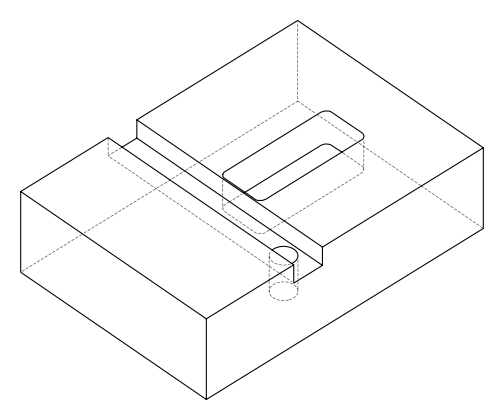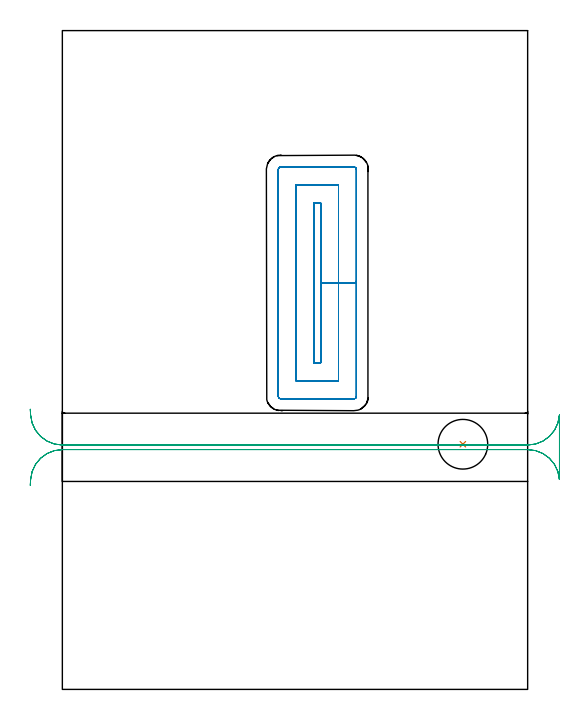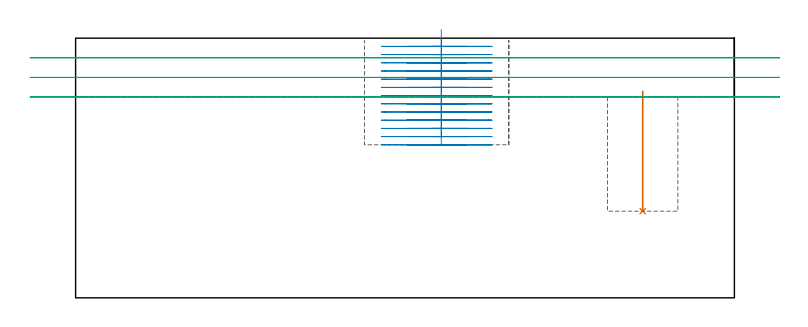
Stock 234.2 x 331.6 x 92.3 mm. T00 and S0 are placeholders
(PLAN: 3 operations, 2 tool changes, 24.2 min)
(1 INDEXABLE_INSERT_DRILL_BLIND_HOLE_FROM_SOLID | STEP1POCKET | UGT0302_004 | 0.18 min | 30164 mm3)
(2 MILL_RECTANGULAR_POCKET | POCKET_RECTANGULAR_STRAIGHT | NXT0201_011 | Follow Part, ap 3, ae 75% | 20.37 min | 248415 mm3)
(3 MILL_RECTANGULAR_SLOT | SLOT_RECTANGULAR | UGT0201_004 | Follow Part, ap 8, ae 75% | 3.67 min | 157669 mm3)
(TOOL UGT0302_004 | Indexable Insert Drill 25mm | D25 PA180 FL50 Z2)
(TOOL NXT0201_011 | ENDMILL 12mm [2P460-1200-NA 1630] | D12 FL38 Z6)
(TOOL UGT0201_004 | End Mill 32 mm | D32 FL53 Z6)
(OP 1 INDEXABLE_INSERT_DRILL_BLIND_HOLE_FROM_SOLID)
G17 G21 G94 G90
T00 M6
G54
G17 G0 G90 X201.6 Y123.4 S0 M3
G43 Z102.3 H0
G94 G81 G98 Z30.8 F250. R73.4
G80
M5
M2
(OP 2 MILL_RECTANGULAR_POCKET)
G17 G21 G94 G90
T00 M6
G54
G17 G0 G90 X130. Y182.524 S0 M3
G43 Z102.3 H1
Z95.3
G94 G1 Y204.6 Z89.385 F250.
Y244.9 F500.
X126.7
Y164.3
X130.
Y204.6
X139.
Y253.9
X117.7
Y155.3
X139.
Y204.6
X148.
Y261.7
G3 X146.8 Y262.9 R1.2
G1 X109.9
G3 X108.7 Y261.7 R1.2
G1 Y147.5
G3 X109.9 Y146.3 R1.2
G1 X146.8
G3 X148. Y147.5 R1.2
G1 Y204.6
Y205.6
G0 X130. Y182.524 Z92.385
G1 Y204.6 Z86.469 F250.
Y244.9 F500.
X126.7
Y164.3
X130.
Y204.6
X139.
Y253.9
X117.7
Y155.3
X139.
Y204.6
X148.
Y261.7
G3 X146.8 Y262.9 R1.2
G1 X109.9
G3 X108.7 Y261.7 R1.2
G1 Y147.5
G3 X109.9 Y146.3 R1.2
G1 X146.8
G3 X148. Y147.5 R1.2
G1 Y204.6
Y205.6
G0 X130. Y182.524 Z89.469
G1 Y204.6 Z83.554 F250.
Y244.9 F500.
X126.7
Y164.3
X130.
Y204.6
X139.
Y253.9
X117.7
Y155.3
X139.
Y204.6
X148.
Y261.7
G3 X146.8 Y262.9 R1.2
G1 X109.9
G3 X108.7 Y261.7 R1.2
G1 Y147.5
G3 X109.9 Y146.3 R1.2
G1 X146.8
G3 X148. Y147.5 R1.2
G1 Y204.6
Y205.6
G0 X130. Y182.524 Z86.554
G1 Y204.6 Z80.638 F250.
Y244.9 F500.
X126.7
Y164.3
X130.
Y204.6
X139.
Y253.9
X117.7
Y155.3
X139.
Y204.6
X148.
Y261.7
G3 X146.8 Y262.9 R1.2
G1 X109.9
G3 X108.7 Y261.7 R1.2
G1 Y147.5
G3 X109.9 Y146.3 R1.2
G1 X146.8
G3 X148. Y147.5 R1.2
G1 Y204.6
Y205.6
G0 X130. Y182.524 Z83.638
G1 Y204.6 Z77.723 F250.
Y244.9 F500.
X126.7
Y164.3
X130.
Y204.6
X139.
Y253.9
X117.7
Y155.3
X139.
Y204.6
X148.
Y261.7
G3 X146.8 Y262.9 R1.2
G1 X109.9
G3 X108.7 Y261.7 R1.2
G1 Y147.5
G3 X109.9 Y146.3 R1.2
G1 X146.8
G3 X148. Y147.5 R1.2
G1 Y204.6
Y205.6
G0 X130. Y182.524 Z80.723
G1 Y204.6 Z74.808 F250.
Y244.9 F500.
X126.7
Y164.3
X130.
Y204.6
X139.
Y253.9
X117.7
Y155.3
X139.
Y204.6
X148.
Y261.7
G3 X146.8 Y262.9 R1.2
G1 X109.9
G3 X108.7 Y261.7 R1.2
G1 Y147.5
G3 X109.9 Y146.3 R1.2
G1 X146.8
G3 X148. Y147.5 R1.2
G1 Y204.6
Y205.6
G0 X130. Y182.524 Z77.808
G1 Y204.6 Z71.892 F250.
Y244.9 F500.
X126.7
Y164.3
X130.
Y204.6
X139.
Y253.9
X117.7
Y155.3
X139.
Y204.6
X148.
Y261.7
G3 X146.8 Y262.9 R1.2
G1 X109.9
G3 X108.7 Y261.7 R1.2
G1 Y147.5
G3 X109.9 Y146.3 R1.2
G1 X146.8
G3 X148. Y147.5 R1.2
G1 Y204.6
Y205.6
G0 X130. Y182.524 Z74.892
G1 Y204.6 Z68.977 F250.
Y244.9 F500.
X126.7
Y164.3
X130.
Y204.6
X139.
Y253.9
X117.7
Y155.3
X139.
Y204.6
X148.
Y261.7
G3 X146.8 Y262.9 R1.2
G1 X109.9
G3 X108.7 Y261.7 R1.2
G1 Y147.5
G3 X109.9 Y146.3 R1.2
G1 X146.8
G3 X148. Y147.5 R1.2
G1 Y204.6
Y205.6
G0 X130. Y182.524 Z71.977
G1 Y204.6 Z66.062 F250.
Y244.9 F500.
X126.7
Y164.3
X130.
Y204.6
X139.
Y253.9
X117.7
Y155.3
X139.
Y204.6
X148.
Y261.7
G3 X146.8 Y262.9 R1.2
G1 X109.9
G3 X108.7 Y261.7 R1.2
G1 Y147.5
G3 X109.9 Y146.3 R1.2
G1 X146.8
G3 X148. Y147.5 R1.2
G1 Y204.6
Y205.6
G0 X130. Y182.524 Z69.062
G1 Y204.6 Z63.146 F250.
Y244.9 F500.
X126.7
Y164.3
X130.
Y204.6
X139.
Y253.9
X117.7
Y155.3
X139.
Y204.6
X148.
Y261.7
G3 X146.8 Y262.9 R1.2
G1 X109.9
G3 X108.7 Y261.7 R1.2
G1 Y147.5
G3 X109.9 Y146.3 R1.2
G1 X146.8
G3 X148. Y147.5 R1.2
G1 Y204.6
Y205.6
G0 X130. Y182.524 Z66.146
G1 Y204.6 Z60.231 F250.
Y244.9 F500.
X126.7
Y164.3
X130.
Y204.6
X139.
Y253.9
X117.7
Y155.3
X139.
Y204.6
X148.
Y261.7
G3 X146.8 Y262.9 R1.2
G1 X109.9
G3 X108.7 Y261.7 R1.2
G1 Y147.5
G3 X109.9 Y146.3 R1.2
G1 X146.8
G3 X148. Y147.5 R1.2
G1 Y204.6
Y205.6
G0 X130. Y182.524 Z63.231
G1 Y204.6 Z57.315 F250.
Y244.9 F500.
X126.7
Y164.3
X130.
Y204.6
X139.
Y253.9
X117.7
Y155.3
X139.
Y204.6
X148.
Y261.7
G3 X146.8 Y262.9 R1.2
G1 X109.9
G3 X108.7 Y261.7 R1.2
G1 Y147.5
G3 X109.9 Y146.3 R1.2
G1 X146.8
G3 X148. Y147.5 R1.2
G1 Y204.6
Y205.6
G0 X130. Y182.524 Z60.315
G1 Y204.6 Z54.4 F250.
Y244.9 F500.
X126.7
Y164.3
X130.
Y204.6
X139.
Y253.9
X117.7
Y155.3
X139.
Y204.6
X148.
Y261.7
G3 X146.8 Y262.9 R1.2
G1 X109.9
G3 X108.7 Y261.7 R1.2
G1 Y147.5
G3 X109.9 Y146.3 R1.2
G1 X146.8
G3 X148. Y147.5 R1.2
G1 Y204.6
Y205.6
G0 Z102.3
M5
M2
(OP 3 MILL_RECTANGULAR_SLOT)
G17 G21 G94 G90
T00 M6
G54
G17 G0 G90 X-16.154 Y102.685 S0 M3
G43 Z102.3 H0
Z85.333
G94 G1 X-15.97 Y105.679 F250.
G2 X0. Y120.7 R16. F500.
G1 X234.2
G2 X250.17 Y105.679 R16.
G1 X250.2
Y138.021
X250.17
G2 X234.2 Y123. R16.
G1 X0.
G2 X-15.97 Y138.021 R16.
G1 X-16.154 Y141.015 F250.
G0 Y102.685 Z78.367
G1 X-15.97 Y105.679
G2 X0. Y120.7 R16. F500.
G1 X234.2
G2 X250.17 Y105.679 R16.
G1 X250.2
Y138.021
X250.17
G2 X234.2 Y123. R16.
G1 X0.
G2 X-15.97 Y138.021 R16.
G1 X-16.154 Y141.015 F250.
G0 Y102.685 Z71.4
G1 X-15.97 Y105.679
G2 X0. Y120.7 R16. F500.
G1 X234.2
G2 X250.17 Y105.679 R16.
G1 X250.2
Y138.021
X250.17
G2 X234.2 Y123. R16.
G1 X0.
G2 X-15.97 Y138.021 R16.
G1 X-16.154 Y141.015 F250.
G0 Z102.3
M5
M2
